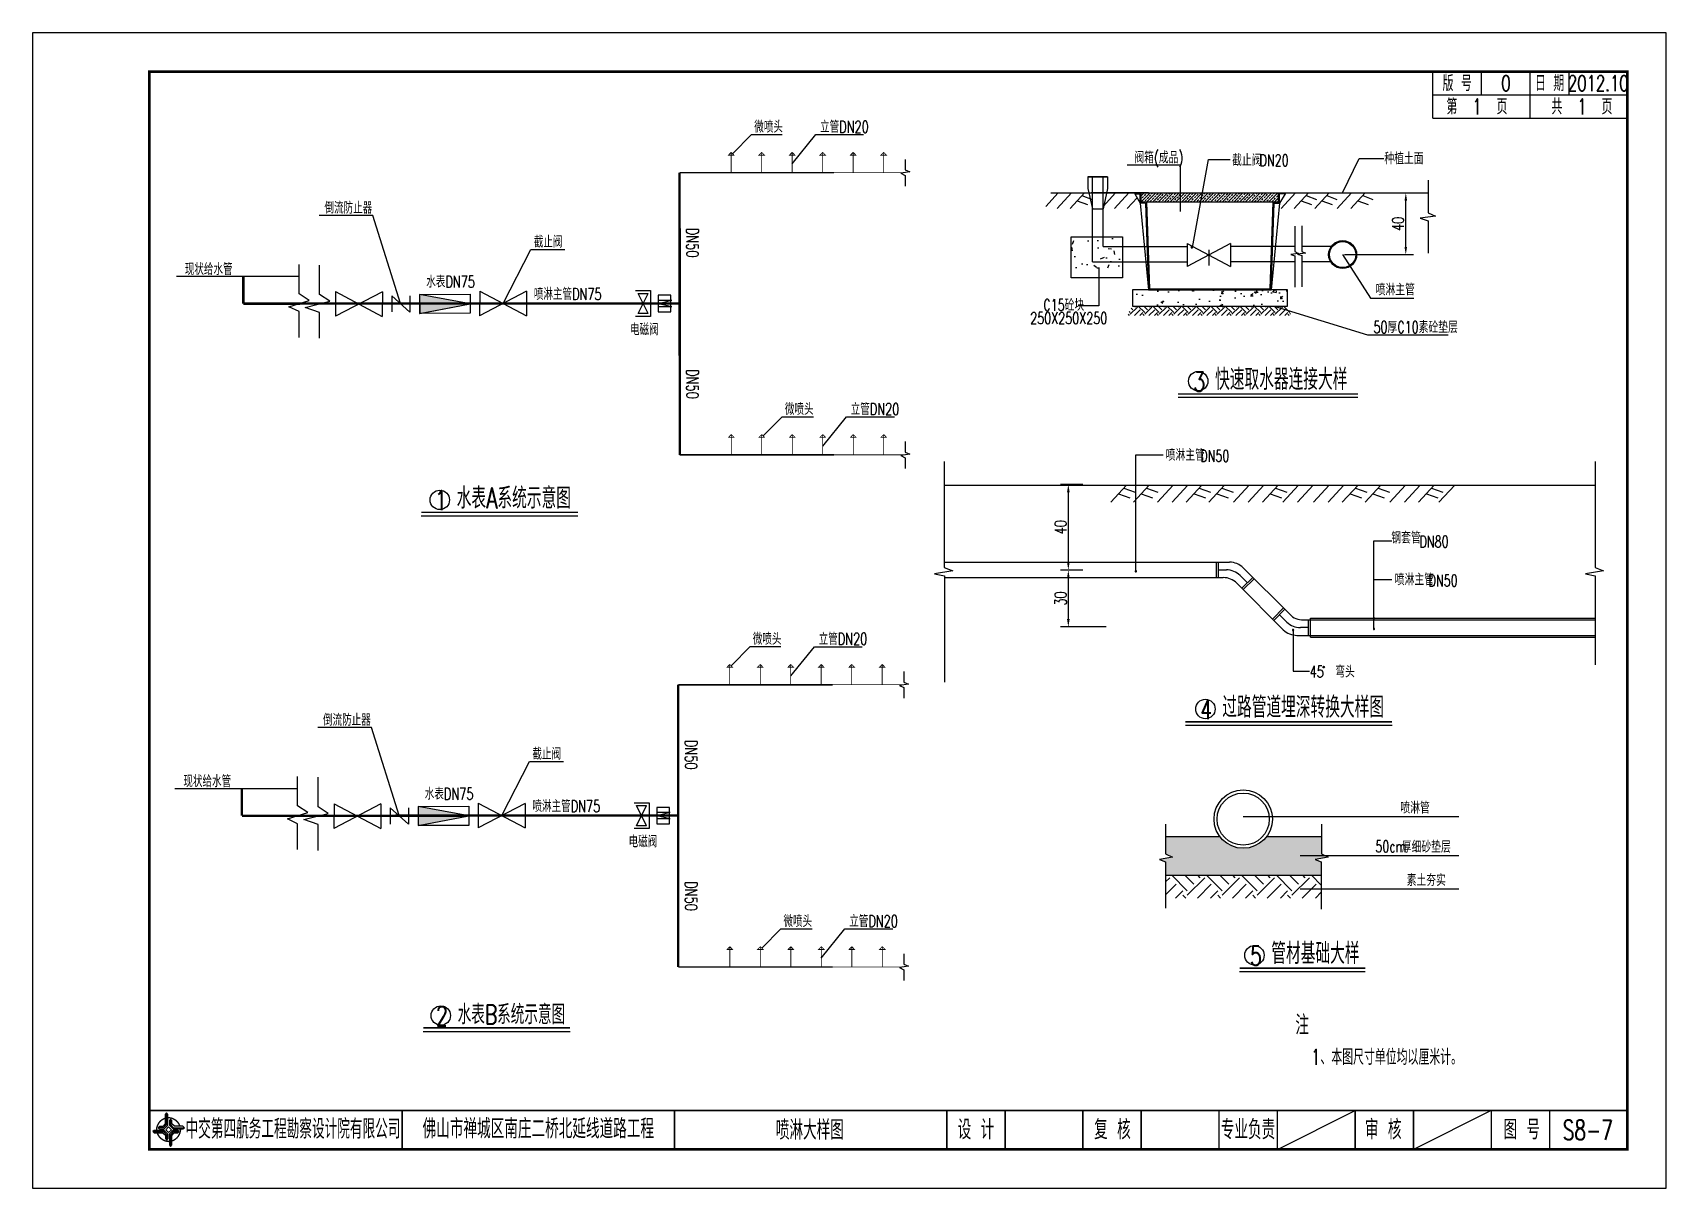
# Paper-space layout 'Layout1' of a CAD drawing. Extents: x 3006 to 3426, y -331 to -34.
# The model-space entities are those that its viewports show. They can reach past a viewport. Long polylines and large blocks are cut down to what shows.
import ezdxf
from ezdxf.enums import TextEntityAlignment as Align

# ---------------------------------------------------------------- set-up
doc = ezdxf.new("R2010")
doc.units = 0
doc.header["$LTSCALE"] = 10
doc.layers.get('0').update_dxf_attribs({"linetype": 'CONTINUOUS'})
doc.layers.get('DEFPOINTS').update_dxf_attribs({"linetype": 'CONTINUOUS'})
for name, color, linetype in [('xy', 8, 'CONTINUOUS'), ('供水', 6, 'CONTINUOUS'), ('喷淋', 5, 'CONTINUOUS'), ('喷淋主管', 6, 'CONTINUOUS'), ('喷淋文字', 7, 'CONTINUOUS'), ('喷淋管', 4, 'CONTINUOUS'), ('园建', 1, 'CONTINUOUS'), ('图中文字', 7, 'CONTINUOUS'), ('图框', 7, 'CONTINUOUS'), ('文字', 7, 'CONTINUOUS'), ('标注', 3, 'CONTINUOUS'), ('视图框', 7, 'CONTINUOUS')]:
    doc.layers.add(name, color=color, linetype=linetype)
doc.layers.get('视图框').off()
doc.styles.get("Standard").update_dxf_attribs({"font": 'simplex1.shx', "width": 0.7, "bigfont": 'hztxt.shx'})
doc.dimstyles.new('1-1', dxfattribs={"dimtxt": 3, "dimasz": 2, "dimexe": 2, "dimexo": 0.5, "dimgap": 0.5, "dimtad": 1, "dimdec": 0, "dimlfac": 10, "dimzin": 0, "dimdsep": 46, "dimtxsty": 'Standard', "dimblk2": 'ARCHTICK', "dimcen": 2.5, "dimclrd": 4, "dimclre": 4, "dimclrt": 7, "dimadec": 0, "dimazin": 0, "dimtfac": 1, "dimtdec": 0, "dimtix": 1, "dimtmove": 2, "dimatfit": 3, "dimfxl": 0, "dimtvp": 0.7, "dimtolj": 1, "dimtzin": 0, "dimlwd": -1, "dimlwe": -1, "dimarcsym": 0})

# ---------------------------------------------------------------- blocks, each defined once
blk = doc.blocks.new('*D11')
at = {"layer": 'DEFPOINTS', "color": 0}
for p in [(3276.61, -150.34), (3272.35, -172.35), (3276.61, -172.35, -647323.2)]:
    blk.add_point(p, dxfattribs=at)
at = {"layer": '标注', "color": 4}
for p, q in [((3276.11, -150.34), (3270.35, -150.34)), ((3272.35, -152.34), (3272.35, -170.35)), ((3276.11, -172.35), (3270.35, -172.35))]:
    blk.add_line(p, q, dxfattribs=at)
for points in [[(3272.02, -152.34), (3272.69, -152.34), (3272.35, -150.34)], [(3272.02, -170.35), (3272.69, -170.35), (3272.35, -172.35)]]:
    blk.add_solid(points, dxfattribs=at)
at = {"layer": '标注', "color": 7, "insert": (3270.35, -161.34), "char_height": 3, "attachment_point": 5, "rotation": 90}
blk.add_mtext('\\A1;40', dxfattribs=at)
blk = doc.blocks.new('_ARCHTICK')
at = {"const_width": 0.5}
blk.add_lwpolyline([(-0.707, -0.707), (0.707, 0.707)], dxfattribs=at)
blk = doc.blocks.new('*D12')
at = {"layer": 'DEFPOINTS', "color": 0}
for p in [(3276.61, -172.35), (3272.35, -186.96), (3282.59, -186.96)]:
    blk.add_point(p, dxfattribs=at)
at = {"layer": '标注', "color": 4}
for p, q in [((3276.11, -172.35), (3270.35, -172.35)), ((3272.35, -174.35), (3272.35, -184.96)), ((3282.09, -186.96), (3270.35, -186.96))]:
    blk.add_line(p, q, dxfattribs=at)
for points in [[(3272.02, -174.35), (3272.69, -174.35), (3272.35, -172.35)], [(3272.02, -184.96), (3272.69, -184.96), (3272.35, -186.96)]]:
    blk.add_solid(points, dxfattribs=at)
at = {"layer": '标注', "color": 7, "insert": (3270.35, -179.65), "char_height": 3, "attachment_point": 5, "rotation": 90}
blk.add_mtext('\\A1;30', dxfattribs=at)
blk = doc.blocks.new('*D14')
at = {"layer": 'DEFPOINTS', "color": 0}
for p in [(3342.88, -75.41), (3359.11, -75.41), (3342.88, -91.28)]:
    blk.add_point(p, dxfattribs=at)
at = {"layer": '标注', "color": 4}
for p, q in [((3343.38, -75.41), (3361.11, -75.41)), ((3359.11, -89.28), (3359.11, -77.41)), ((3343.38, -91.28), (3361.11, -91.28))]:
    blk.add_line(p, q, dxfattribs=at)
for points in [[(3358.78, -77.41), (3359.45, -77.41), (3359.11, -75.41)], [(3358.78, -89.28), (3359.45, -89.28), (3359.11, -91.28)]]:
    blk.add_solid(points, dxfattribs=at)
at = {"layer": '标注', "color": 7, "insert": (3357.11, -83.35), "char_height": 3, "attachment_point": 5, "rotation": 90}
blk.add_mtext('\\A1;40', dxfattribs=at)
blk = doc.blocks.new('series')
at = {"width": 0.75}
for tag, height, p in [('页码', 4, (-35, -19)), ('图名', 5, (-220, -282)), ('图号', 5, (-20, -282))]:
    blk.add_attdef(tag, text='', height=height, dxfattribs=at).set_placement(p, align=Align.MIDDLE_CENTER)
blk = doc.blocks.new('tb')
at = {"lineweight": -3}
h = blk.add_hatch(color=256, dxfattribs=at)
h.paths.add_polyline_path([(-1.23, -0.13), (-3.78, -0.14), (-4.14, -0.41), (-1.4, -0.44), (-0.56, -1.24), (-0.54, -2.62), (-0.27, -2.2), (-0.26, -1.06)])
h.paths.add_polyline_path([(0.13, -1.08), (0.14, -3.86), (0.41, -4.26), (0.44, -1.24), (1.25, -0.43), (2.66, -0.43), (2.26, -0.16), (1.07, -0.15)])
h.paths.add_polyline_path([(1.08, 0.3), (3.62, 0.3), (4.02, 0.56), (1.25, 0.57), (0.43, 1.39), (0.43, 2.8), (0.16, 2.41), (0.15, 1.24)])
h.paths.add_polyline_path([(-0.28, 1.21), (-0.28, 3.99), (-0.56, 4.39), (-0.57, 1.41), (-1.38, 0.6), (-2.74, 0.56), (-2.33, 0.3), (-1.2, 0.29)])
for p, q in [((-0.56, 4.39), (-0.57, 1.41)), ((-1.38, 0.6), (-2.74, 0.56)), ((-0.57, 1.41), (-1.38, 0.6)), ((0.43, 2.8), (0.43, 1.39)), ((0.43, 1.39), (1.25, 0.57)), ((1.25, 0.57), (4.02, 0.56)), ((-4.14, -0.41), (-1.4, -0.44)), ((-1.4, -0.44), (-0.56, -1.24)), ((-0.56, -1.24), (-0.54, -2.62)), ((0.41, -4.26), (0.44, -1.24)), ((0.44, -1.24), (1.25, -0.43)), ((1.25, -0.43), (2.66, -0.43))]:
    blk.add_line(p, q, dxfattribs=at)
at = {"lineweight": -3, "flags": 128}
for points in [[(-0.9, 3.99), (-0.9, 1.58), (-1.53, 0.91), (-2.34, 0.91), (-2.74, 0.56), (-2.33, 0.3), (-1.2, 0.29), (-0.28, 1.21), (-0.28, 3.99), (-0.56, 4.39)], [(-0.04, 0.77), (0.68, 0.04), (-0.04, -0.69), (-0.77, 0.05)], [(3.62, 0.92), (1.43, 0.92), (0.77, 1.54), (0.77, 2.38), (0.43, 2.8), (0.16, 2.41), (0.15, 1.24), (1.08, 0.3), (3.62, 0.3), (4.02, 0.56)], [(-3.73, -0.76), (-1.54, -0.76), (-0.89, -1.39), (-0.89, -2.21), (-0.54, -2.62), (-0.27, -2.2), (-0.26, -1.06), (-1.23, -0.13), (-3.78, -0.14), (-4.14, -0.41)], [(0.75, -3.85), (0.75, -1.43), (1.4, -0.78), (2.26, -0.78), (2.66, -0.43), (2.26, -0.16), (1.07, -0.15), (0.13, -1.08), (0.14, -3.86), (0.41, -4.26)]]:
    blk.add_lwpolyline(points, close=True, dxfattribs=at)
at = {"lineweight": -3, "const_width": 0.35, "flags": 128}
for points in [[(-0.9, 3.02, 0.324167), (-3.16, -0.14)], [(2.88, 0.92, 0.324403), (-0.24, 3.15)], [(0.75, -2.86, 0.325418), (3.02, 0.26)], [(-2.98, -0.76, 0.322976), (0.14, -2.98)]]:
    blk.add_lwpolyline(points, format="xyb", dxfattribs=at)

msp = doc.modelspace()

# ---------------------------------------------------------------- hatches: boundary and pattern name
at = {"layer": '供水'}
h = msp.add_hatch(color=256, dxfattribs=at)
h.paths.add_polyline_path([(238686.9, -436101.7), (239325.3, -435977.9), (238685.9, -435859.6)], flags=16)
h.paths.add_polyline_path([(239325.3, -435977.9), (238685.9, -435859.6), (238686.9, -436101.7)])
at = {"layer": '喷淋文字'}
h = msp.add_hatch(dxfattribs=at)
h.set_pattern_fill('AR-CONC', color=256, scale=2.076635, style=0)
h.set_pattern_definition([(50, (-875977.2, 1452907.7), (378.3311, -33.099666), [39.5599, -435.15891]), (355, (-875977.2, 1452907.7), (-73.186494, 396.754954), [31.64792, -348.12713]), (100.451, (-875945.67, 1452904.94), (305.145974, 363.65348), [33.620724, -369.827966]), (46.1842, (-875977.2, 1453013.2), (562.93228, -87.30658), [59.33985, -652.73837]), (96.6356, (-875930.3, 1453005.9), (493.002, 513.81262), [50.43109, -554.74195]), (351.184, (-875977.2, 1453013.2), (493.00277, 513.81171), [47.47188, -522.19069]), (21, (-875924.45, 1452986.82), (314.8488, -212.368178), [39.5599, -435.15891]), (326, (-875924.45, 1452986.82), (128.34027, 382.49122), [31.64792, -348.12713]), (71.4514, (-875898.2, 1452969.12), (443.1882, 170.12389), [33.620724, -369.827966]), (37.5, (-875977.2, 1452907.7), (6.413902, 175.589972), [0, -343.907405, 0, -353.401782, 0, -349.445792]), (7.5, (-875977.2, 1452907.7), (138.760065, 208.03851), [0, -201.491762, 0, -335.995425, 0, -133.185]), (327.5, (-876094.82, 1452907.7), (281.572205, -11.8965115), [0, -131.866336, 0, -411.42297, 0, -545.926633]), (317.5, (-876147.57, 1452907.7), (307.610275, 52.801547), [0, -171.426237, 0, -273.22705, 0, -387.68703])])
h.paths.add_polyline_path([(332811.6, -431720.7), (332603.9, -431720.7), (332603.9, -431928.4), (334389.8, -431928.4), (334597.5, -431928.4), (334597.5, -431720.7)])
at = {"layer": '园建'}
h = msp.add_hatch(dxfattribs=at)
h.set_pattern_fill('ANSI33', color=256, scale=8.306541, style=0)
h.set_pattern_definition([(45, (-875977.2, 1451330.75), (-37.2974323, 37.2974323), []), (45, (-875939.9, 1451330.75), (-37.2974323, 37.2974323), [26.3732673, -13.1866336])])
h.paths.add_polyline_path([(332718, -430474.7), (334483.4, -430474.7), (334483.4, -430593.5), (332718, -430593.5)])
at = {"layer": '图框', "linetype": 'Continuous'}
h = msp.add_hatch(dxfattribs=at)
h.set_pattern_fill('AR-CONC', color=256, scale=3, style=0)
h.set_pattern_definition([(50, (-35231521.86, -151820274.23), (546.554007, -47.8172566), [57.15, -628.65]), (355, (-35231521.86, -151820274.23), (-105.728478, 573.1699286), [45.72, -502.92]), (100.451, (-35231476.3, -151820278.2), (440.827505, 525.3500635), [48.57, -534.27]), (46.1842, (-35231521.86, -151820121.8), (813.2371227, -126.1269838), [85.725, -942.975]), (96.6356, (-35231454.1, -151820132.3), (712.2127034, 742.2766677), [72.855, -801.405]), (351.184, (-35231521.86, -151820121.8), (712.2138174, 742.2753536), [68.58, -754.38]), (21, (-35231445.66, -151820159.93), (454.8446395, -306.7965555), [57.15, -628.65]), (326, (-35231445.66, -151820159.93), (185.406085, 552.5638984), [45.72, -502.92]), (71.4514, (-35231407.75, -151820185.5), (640.2494723, 245.7685732), [48.57, -534.27]), (37.5, (-35231521.86, -151820274.23), (9.26580974, 253.66511662), [0, -496.824, 0, -510.54, 0, -504.825]), (7.5, (-35231521.86, -151820274.23), (200.4589875, 300.54172446), [0, -291.084, 0, -485.394, 0, -192.405]), (327.5, (-35231691.78, -151820274.23), (406.7717855, -17.18623196), [0, -190.5, 0, -594.36, 0, -788.67]), (317.5, (-35231767.98, -151820274.23), (444.38754415, 76.2794731), [0, -247.65, 0, -394.716, 0, -560.07])])
h.paths.add_polyline_path([(331817.1, -431037.6), (332476, -431037.6), (332476, -431567.9), (331817.1, -431567.9)])
at = {"layer": '标注'}
h = msp.add_hatch(dxfattribs=at)
h.set_pattern_fill('EARTH', color=8, scale=20.766352, angle=45, style=0)
h.set_pattern_definition([(45, (-875977.2, 1452907.7), (1e-14, 186.4871614), [131.866336, -131.866336]), (45, (-876012.17, 1452942.67), (1e-14, 186.4871614), [131.866336, -131.866336]), (45, (-876047.13, 1452977.63), (1e-14, 186.4871614), [131.866336, -131.866336]), (135, (-876047.13, 1453000.94), (-186.4871614, 1e-14), [131.866336, -131.866336]), (135, (-876012.17, 1453035.91), (-186.4871614, 1e-14), [131.866336, -131.866336]), (135, (-875977.2, 1453070.88), (-186.4871614, 1e-14), [131.866336, -131.866336])])
h.paths.add_polyline_path([(332603.9, -431928.4), (332537.1, -432049.8), (334649.2, -432049.8), (334597.5, -431928.4)])
msp.add_hatch(color=256, dxfattribs=at).paths.add_polyline_path([(238685.9, -435859.6), (238685.9, -436101.7), (239325.3, -435977.9)])
h = msp.add_hatch(dxfattribs=at)
h.set_pattern_fill('AR-SAND', color=8, scale=0.1, angle=45, style=0)
h.paths.add_polyline_path([(293436.1, -454385.7), (293428.2, -454382.5), (293444.9, -454379.4), (293436.2, -454375.4), (293436.2, -454352.8), (293365.9, -454352.8, -0.505485), (293305.5, -454352.8), (293236, -454352.8), (293236, -454375.4), (293244.7, -454379.4), (293228, -454382.5), (293235.9, -454385.7), (293235.9, -454402.8), (293436.1, -454402.8)])
h = msp.add_hatch(dxfattribs=at)
h.set_pattern_fill('EARTH', color=8, scale=5, angle=45, style=0)
h.set_pattern_definition([(45, (1961.03, -583.074), (4e-15, 44.9012806), [31.75, -31.75]), (45, (1952.612, -574.655), (4e-15, 44.9012806), [31.75, -31.75]), (45, (1944.193, -566.236), (4e-15, 44.9012806), [31.75, -31.75]), (135, (1944.193, -560.624), (-44.9012806, 4e-15), [31.75, -31.75]), (135, (1952.612, -552.205), (-44.9012806, 4e-15), [31.75, -31.75]), (135, (1961.03, -543.786), (-44.9012806, 4e-15), [31.75, -31.75])])
h.paths.add_polyline_path([(293436.1, -454432), (293436.1, -454402.8), (293235.9, -454402.8), (293235.9, -454432)])

# ---------------------------------------------------------------- linework, layer by layer
at = {"layer": 'xy'}
for p, q in [((319571.5, -429086.1), (319369.4, -429306.1)), ((319863.3, -429086.1), (319661.2, -429306.1)), ((320171.4, -429086.1), (319969.4, -429306.1)), ((320359.4, -429086.1), (320157.4, -429306.1)), ((320541.3, -429086.1), (320339.3, -429306.1)), ((320833.1, -429086.1), (320631.1, -429306.1)), ((321150.9, -429086.1), (320948.9, -429306.1)), ((321338.8, -429086.1), (321136.8, -429306.1)), ((321520.7, -429086.1), (321318.7, -429306.1)), ((321783.6, -429086.1), (321581.6, -429306.1)), ((321971.6, -429086.1), (321769.5, -429306.1)), ((322178.5, -429086.1), (321976.4, -429306.1)), ((322366.4, -429086.1), (322164.4, -429306.1)), ((322548.3, -429086.1), (322346.3, -429306.1)), ((322840.1, -429086.1), (322638.1, -429306.1)), ((323157.9, -429086.1), (322955.9, -429306.1)), ((323345.8, -429086.1), (323143.8, -429306.1)), ((323527.8, -429086.1), (323325.7, -429306.1)), ((323790.6, -429086.1), (323588.6, -429306.1)), ((319537.4, -429123.3), (319682.8, -429177.4)), ((319829.2, -429123.3), (319974.6, -429177.4)), ((320507.2, -429123.3), (320652.6, -429177.4)), ((320799, -429123.3), (320944.5, -429177.4)), ((321486.6, -429123.3), (321632.1, -429177.4)), ((322514.2, -429123.3), (322659.7, -429177.4)), ((322806, -429123.3), (322951.5, -429177.4)), ((323493.7, -429123.3), (323639.1, -429177.4)), ((319470.4, -429196.1), (319615.9, -429250.3)), ((319762.2, -429196.1), (319907.7, -429250.3)), ((320440.3, -429196.1), (320585.7, -429250.3)), ((320732.1, -429196.1), (320877.5, -429250.3)), ((321419.7, -429196.1), (321565.2, -429250.3)), ((322447.3, -429196.1), (322592.8, -429250.3)), ((322739.1, -429196.1), (322884.6, -429250.3)), ((323426.7, -429196.1), (323572.2, -429250.3)), ((331650.9, -430474.7, -32366160), (331492.2, -430647.5, -32366160)), ((331821.8, -430474.7, -32366160), (331638.1, -430674.7, -32366160)), ((331987.1, -430474.7, -32366160), (331803.5, -430674.7, -32366160)), ((332386.4, -430474.7, -32366160), (332227.6, -430647.5, -32366160)), ((332557.2, -430474.7, -32366160), (332373.6, -430674.7, -32366160)), ((334702.4, -430474.7, -32366160), (334518.8, -430674.7, -32366160)), ((334867.8, -430474.7, -32366160), (334684.2, -430674.7, -32366160)), ((335133.1, -430474.7, -32366160), (334949.4, -430674.7, -32366160)), ((335422, -430474.7, -32366160), (335238.3, -430674.7, -32366160)), ((335596.1, -430474.7, -32366160), (335412.5, -430674.7, -32366160)), ((331956.2, -430508.5, -32366160), (332088.4, -430557.7, -32366160)), ((334836.8, -430508.5, -32366160), (334969, -430557.7, -32366160)), ((335102.1, -430508.5, -32366160), (335234.3, -430557.7, -32366160)), ((335565.1, -430508.5, -32366160), (335697.3, -430557.7, -32366160)), ((332665, -430537.4, -32366160), (332538.9, -430674.7, -32366160)), ((331895.3, -430574.7, -32366160), (332027.5, -430623.9, -32366160)), ((334776, -430574.7, -32366160), (334908.2, -430623.9, -32366160)), ((335041.3, -430574.7, -32366160), (335173.5, -430623.9, -32366160)), ((335504.3, -430574.7, -32366160), (335636.5, -430623.9, -32366160))]:
    msp.add_line(p, q, dxfattribs=at)
at = {"layer": '供水'}
for p, q in [((238685.9, -435859.6, -3170332.9), (239324.7, -435856.9, -3170332.9)), ((239325.3, -435977.9, -3170332.9), (238685.9, -435859.6, -3170332.9)), ((239324.7, -435856.9, -3170332.9), (239325.8, -436099, -3170332.9)), ((238686.9, -436101.7, -3170332.9), (239325.3, -435977.9, -3170332.9)), ((239325.8, -436099, -3170332.9), (238686.9, -436101.7, -3170332.9))]:
    msp.add_line(p, q, dxfattribs=at)
at = {"layer": '供水', "elevation": -3170332.9}
msp.add_lwpolyline([(238685.9, -435859.6), (238686.9, -436101.7)], dxfattribs=at)
at = {"layer": '喷淋', "color": 0}
for p, q in [((237622.2, -435825.1, -3170332.9), (237620.9, -436136.1, -3170332.9)), ((238215.3, -435827.6, -3170332.9), (237620.9, -436136.1, -3170332.9)), ((237622.2, -435825.1, -3170332.9), (238214, -436138.7, -3170332.9)), ((238215.3, -435827.6, -3170332.9), (238214, -436138.7, -3170332.9)), ((239446, -435818, -3170332.9), (239444.6, -436129, -3170332.9)), ((240039, -435820.5, -3170332.9), (239444.6, -436129, -3170332.9)), ((239446, -435818, -3170332.9), (240037.7, -436131.5, -3170332.9)), ((240039, -435820.5, -3170332.9), (240037.7, -436131.5, -3170332.9))]:
    msp.add_line(p, q, dxfattribs=at)
msp.add_lwpolyline([(238563, -435877.1), (238563, -436084), (238332.9, -435877.1), (238332.9, -436081.4)], dxfattribs=at)
at = {"layer": '喷淋主管', "color": 0}
for p, q in [((317229.3, -429086.1), (325594.4, -429086.1)), ((317229.3, -430076.1), (320897.4, -430076.1)), ((321669.9, -430746.1), (321072.4, -430148.6)), ((317231.3, -430274.1), (320815.4, -430274.1)), ((321587.9, -430944.1), (320990.4, -430346.6)), ((321844.9, -430818.6), (325596.4, -430818.6)), ((321762.9, -431016.6), (325596.4, -431016.6))]:
    msp.add_line(p, q, dxfattribs=at)
for centre, major_axis, start_param, end_param in [((320897.4, -430323.6), (-247.5, -0.3), 3.925879, 4.711277), ((320815.4, -430521.6), (-247.5, 0.1), 3.927377, 4.712776), ((321844.9, -430571.1), (-247.5, -0.3), 0.784287, 1.569685), ((321762.9, -430769.1), (-247.5, -0.1), 0.785192, 1.570591)]:
    msp.add_ellipse(centre, major_axis=major_axis, ratio=1, start_param=start_param, end_param=end_param, dxfattribs=at)
at = {"layer": '喷淋文字', "color": 2}
for p, q in [((319693.5, -430190.9), (319693.5, -428697.2)), ((319693.5, -428697.2), (320044.4, -428697.2)), ((322753.3, -430934.2), (322753.3, -429800.3)), ((322753.3, -429800.3), (322982.7, -429800.3)), ((335303.8, -430474.7, -32366160), (335520.2, -430034.9, -32366160)), ((335520.2, -430034.9, -32366160), (335835.9, -430034.9, -32366160)), ((333375.1, -431177.6, -32366160), (333583.8, -430047.2, -32366160)), ((333583.8, -430047.2, -32366160), (333862.8, -430047.2, -32366160)), ((322753.3, -430298.9), (322982.7, -430298.9)), ((321713, -430948.4), (321713, -431476.2)), ((335307.4, -431267.8, -32366160), (335666.8, -431827.5)), ((321713, -431476.2), (321925.3, -431476.2)), ((335666.8, -431827.5), (336222.4, -431827.5, 0)), ((334427, -431929.3), (335627.3, -432300.2, 32366160)), ((335627.3, -432300.2, 32366160), (336662.8, -432300.2, 32366160))]:
    msp.add_line(p, q, dxfattribs=at)
at = {"layer": '喷淋文字'}
for p, q in [((317229.3, -428782), (317229.3, -430145.1)), ((325594.4, -428782), (325594.4, -430145.1)), ((320725.9, -430076.1), (320725.9, -430274.1)), ((320750.6, -430076.1), (320750.6, -430274.1)), ((317229.3, -430145.1), (317340, -430186.9)), ((325594.4, -430145.1), (325705, -430186.9)), ((320750.6, -430175.1), (320856.4, -430175.1)), ((317340, -430186.9), (317105.9, -430226.2)), ((325705, -430186.9), (325470.9, -430226.2)), ((317105.9, -430226.2), (317231.3, -430250.5)), ((325470.9, -430226.2), (325596.4, -430250.5)), ((321125.3, -430341.5), (321031.4, -430247.6)), ((317231.3, -430250.5), (317231.3, -431618.4)), ((325596.4, -430250.5), (325596.4, -431393.4)), ((321195.3, -430271.5), (321055.3, -430411.5)), ((321212.8, -430289), (321072.8, -430429)), ((321451.3, -430803.6), (321591.3, -430663.6)), ((321468.8, -430821.1), (321608.8, -430681.1)), ((321538.8, -430751.1), (321632.7, -430845)), ((321938.2, -431038.5), (321938.2, -430797.5)), ((321938.2, -430797.5), (325596.4, -430797.5)), ((321913.5, -431016.5), (321913.5, -430818.5)), ((321913.5, -430917.5), (321807.7, -430917.5)), ((321938.2, -431038.5), (325596.4, -431038.5)), ((332811.6, -431720.7, -32366160), (334389.8, -431720.7, -32366160)), ((237161.5, -435852.7, -29063260.9), (237161.5, -435480.1, -29063260.9)), ((237421.4, -435863.3, -29063260.9), (237421.4, -435490.7, -29063260.9)), ((241416.1, -435812.7), (241604.3, -435812.7)), ((241604.3, -435812.7), (241604.3, -436139.2)), ((237288.3, -435937, -29063260.9), (237161.5, -435852.7, -29063260.9)), ((237548.3, -435947.6, -29063260.9), (237421.4, -435863.3, -29063260.9)), ((237033.8, -436015.4, -29063260.9), (237288.3, -435937, -29063260.9)), ((237238.8, -436026, -29063260.9), (237548.3, -435947.6, -29063260.9)), ((237161.5, -436077.5, -29063260.9), (237033.8, -436015.4, -29063260.9)), ((237421.4, -436088.1, -29063260.9), (237238.8, -436026, -29063260.9)), ((237161.5, -436404.4, -29063260.9), (237161.5, -436077.5, -29063260.9)), ((237421.4, -436415, -29063260.9), (237421.4, -436088.1, -29063260.9)), ((241604.3, -436139.2), (241416.1, -436139.2))]:
    msp.add_line(p, q, dxfattribs=at)
at = {"layer": '喷淋文字', "color": 2}
for points in [[(333223.1, -430713.8), (333223.1, -430117.8), (332538.6, -430117.8)], [(242642.2, -434081.3), (242882.6, -433838.2), (243270.2, -433838.2)], [(243396.3, -434210.2), (243695.5, -433840.2), (244298.1, -433840.2)]]:
    msp.add_lwpolyline(points, dxfattribs=at)
for points, elevation in [([(332174, -431432.9), (332174, -431924.6), (331906.3, -431924.6)], -32366160), ([(238445.3, -435974.3), (238095, -434862.4), (237415, -434862.4)], -3170332.9), ([(239742.7, -435974.3), (240093, -435291.5), (240521.8, -435291.5)], -3170332.9), ([(243028.9, -437648.8), (243269.4, -437405.8), (243667.9, -437405.8)], 0.1), ([(243783, -437777.8), (244082.2, -437407.7), (244688.1, -437407.7)], 0.1)]:
    msp.add_lwpolyline(points, dxfattribs=dict(at, elevation=elevation))
at = {"layer": '喷淋文字', "elevation": -32366160}
msp.add_lwpolyline([(332811.6, -431720.7), (332603.9, -431720.7), (332603.9, -431928.4), (334389.8, -431928.4), (334597.5, -431928.4), (334597.5, -431720.7)], close=True, dxfattribs=at)
at = {"layer": '喷淋文字'}
for points in [[(244825.2, -434153.5), (244825.2, -434286.8), (244884.3, -434312.3), (244769.8, -434329.4), (244825.2, -434357.9), (244825.2, -434492.7)], [(241447, -435846.9), (241573.7, -435846.9)], [(241573.7, -436102.5), (241447, -435846.9)], [(241447, -436102.5), (241573.7, -435846.9)], [(241510.4, -435974.7), (241702.2, -435974.7)], [(241573.7, -436102.5), (241447, -436102.5)], [(293236, -454336.9), (293236, -454375.4), (293244.7, -454379.4), (293228, -454382.5), (293235.9, -454385.7), (293235.9, -454445.2)], [(293436.2, -454336.9), (293436.2, -454375.4), (293444.9, -454379.4), (293428.2, -454382.5), (293436.1, -454385.7), (293436.1, -454446.3)]]:
    msp.add_lwpolyline(points, dxfattribs=at)
msp.add_lwpolyline([(241702.2, -436078.5), (241863, -436078.5), (241863, -435870.9), (241702.2, -435870.9)], close=True, dxfattribs=at)
at = {"layer": '喷淋文字', "elevation": 0.1}
msp.add_lwpolyline([(244826.3, -437721), (244826.3, -437854.3), (244885.5, -437879.8), (244770.9, -437897), (244826.3, -437925.5), (244826.3, -438060.2)], dxfattribs=at)
at = {"layer": '喷淋文字', "ltscale": 0.8}
msp.add_circle((322105.8, -431424.5), 10.8, dxfattribs=at)
at = {"layer": '喷淋文字'}
for centre, major_axis, start_param, end_param in [((319692.5, -430190.9), (-6.23, -5.41), 2.427042, 5.568634), ((320856.4, -430422.6), (-247.5, 0.3), 3.928352, 4.713751), ((319692.5, -430190.9), (-6.23, -5.41), -0.714551, 2.427042), ((322753.3, -430797.5), (-6.23, -5.41), 2.427042, 5.568634), ((322753.3, -430797.5), (-6.23, -5.41), -0.714551, 2.427042), ((321807.7, -430670), (-247.5, -0.1), 0.785192, 1.570591), ((321713, -430948.4), (-6.23, -5.41), 2.427042, 5.568634), ((322753.3, -430934.2), (-6.23, -5.41), 2.427042, 5.568634), ((322753.3, -430934.2), (-6.23, -5.41), -0.714551, 2.427042), ((321713, -430948.4), (-6.23, -5.41), -0.714551, 2.427042)]:
    msp.add_ellipse(centre, major_axis=major_axis, ratio=1, start_param=start_param, end_param=end_param, dxfattribs=at)
at = {"layer": '喷淋管', "color": 0}
for p, q in [((333865.2, -431127, -32366160), (333309.2, -431418.6, -32366160)), ((333309.2, -431127, -32366160), (333865.2, -431418.6, -32366160)), ((333309.2, -431127, -32366160), (333309.2, -431418.6, -32366160)), ((333865.2, -431127, -32366160), (333865.2, -431418.6, -32366160)), ((333586.2, -431207.3, -32366160), (333586.4, -431408.6, -32366160))]:
    msp.add_line(p, q, dxfattribs=at)
at = {"layer": '喷淋管', "color": 5, "const_width": 30}
for points in [[(241973.3, -434320.9), (241974.4, -437888.4)], [(241214.9, -435974.6), (241973.3, -435974.6)]]:
    msp.add_lwpolyline(points, dxfattribs=at)
at = {"layer": '喷淋管', "color": 5, "const_width": 30, "elevation": 0.1}
for points in [[(236456.7, -435977.3), (236456.7, -435635.4)], [(241637.9, -435974.3), (236456.7, -435977.3)]]:
    msp.add_lwpolyline(points, dxfattribs=at)
at = {"layer": '园建'}
for points, elevation in [([(332718, -430474.7), (332634.9, -430474.7), (332634.9, -430487.2), (332718, -430487.2)], -32366160), ([(332786.1, -430593.5), (332718, -430593.5), (332718, -430474.7)], -32366160), ([(334415.3, -430593.5), (334483.4, -430593.5), (334483.4, -430474.7)], -32366160), ([(334483.4, -430474.7), (334566.5, -430474.7), (334566.5, -430487.2), (334495.5, -430487.2)], -32366160), ([(332634.9, -430487.2), (332705.9, -430605.6)], -32366160), ([(332774.4, -430605.6), (332705.9, -430605.6), (332705.9, -430487.2)], -32366160), ([(334427, -430605.6), (334495.5, -430605.6), (334495.5, -430487.2)], -32366160), ([(334566.5, -430487.2), (334495.5, -430605.6)], -32366160), ([(332786.1, -430593.5), (332824, -431708.2)], -32366160), ([(334377.4, -431708.2), (334415.3, -430593.5)], -32366160), ([(332705.9, -430605.6), (332811.6, -431720.7)], -32366160), ([(332774.4, -430605.6), (332811.6, -431720.7)], -32366160), ([(334389.8, -431720.7), (334427, -430605.6)], -32366160), ([(334495.5, -430605.6), (334389.8, -431720.7)], -32366160), ([(332803.3, -431633.4), (332811.6, -431720.7)], -32366160), ([(332808.7, -431633.4), (332811.6, -431720.7), (334389.8, -431720.7)], -32366160), ([(332821.5, -431633.4), (332824, -431708.2), (334377.4, -431708.2), (334379.9, -431633.4)], -32366160), ([(334389.8, -431720.7), (334392.7, -431633.4)], -32366160), ([(334398.1, -431633.4), (334389.8, -431720.7)], -32366160), ([(237161.5, -435635.4), (235610.2, -435635.4)], 0.1)]:
    msp.add_lwpolyline(points, dxfattribs=dict(at, elevation=elevation))
at = {"layer": '园建', "elevation": -32366160}
msp.add_lwpolyline([(332718, -430474.7), (334483.4, -430474.7), (334483.4, -430593.5), (332718, -430593.5)], close=True, dxfattribs=at)
at = {"layer": '图中文字'}
for p, q in [((336407.3, -430312.4, -32366160), (336407.3, -430730, -32366160)), ((331556, -430474.7, -32366160), (332812.4, -430474.7, -32366160)), ((332606, -430474.7, -32366160), (332075.2, -430474.7, -32366160)), ((332812.4, -430474.7, -32366160), (332159.9, -430474.7, -32366160)), ((333864, -430474.7, -32366160), (336407.3, -430474.7, -32366160)), ((336407.3, -430730, -32366160), (336502.2, -430774.1, -32366160)), ((336502.2, -430774.1, -32366160), (336301.6, -430800.2, -32366160)), ((336301.6, -430800.2, -32366160), (336407.9, -430834.3, -32366160)), ((336407.9, -430834.3, -32366160), (336407.9, -431247.5, -32366160)), ((334692, -430902.5, -32366160), (334692, -431229.7, -32366160)), ((334780.7, -430899.1, -32366160), (334780.7, -431226.3, -32366160)), ((332227.6, -431165, -32366160), (333302.9, -431165, -32366160)), ((334692, -431165, -32366160), (333865.2, -431165, -32366160)), ((335175.8, -431165, -32366160), (334780.7, -431165, -32366160)), ((334692, -431229.7, -32366160), (334739.5, -431251.8, -32366160)), ((334780.7, -431226.3, -32366160), (334828.2, -431248.4, -32366160)), ((334739.5, -431251.8, -32366160), (334639.2, -431264.8, -32366160)), ((334828.2, -431248.4, -32366160), (334727.9, -431261.4, -32366160)), ((334639.2, -431264.8, -32366160), (334692.4, -431281.8, -32366160)), ((334727.9, -431261.4, -32366160), (334781.1, -431278.4, -32366160)), ((334692.4, -431281.8, -32366160), (334692.4, -431685.7, -32366160)), ((334781.1, -431278.4, -32366160), (334781.1, -431682.3, -32366160)), ((332091.2, -431360, -32366160), (333302.4, -431360, -32366160)), ((334692.4, -431360, -32366160), (333865.2, -431360, -32366160)), ((335167.4, -431360, -32366160), (334781.1, -431360, -32366160))]:
    msp.add_line(p, q, dxfattribs=at)
at = {"layer": '图中文字', "elevation": -32366160}
for points in [[(332033.4, -430269.1), (332284.8, -430269.1), (332284.8, -430418.9), (332227.6, -430678.1)], [(332284.8, -430269.1), (332033.4, -430269.1), (332033.4, -430418.9), (332090.6, -430678.1)], [(332091.2, -431360), (332091.2, -430269.1)], [(332227.6, -431165), (332227.6, -430269.1)], [(332090.6, -430678.1), (332227.6, -430678.1)]]:
    msp.add_lwpolyline(points, dxfattribs=at)
at = {"layer": '图中文字'}
for centre, major_axis, start_param, end_param in [((335307.4, -431267.8, -32366160), (127.3, 127.3), 5.497787, 11.780972), ((335307.4, -431267.8, -32366160), (-118.6, 118.6), 3.926991, 10.210176), ((333369.5, -431172.9, -32366160), (7.95, 7.95), 5.497787, 8.63938), ((333369.5, -431172.9, -32366160), (7.95, 7.95), 2.356194, 5.497787)]:
    msp.add_ellipse(centre, major_axis=major_axis, ratio=1, start_param=start_param, end_param=end_param, dxfattribs=at)
at = {"layer": '图框', "linetype": 'Continuous', "elevation": -32366160}
msp.add_lwpolyline([(331817.1, -431037.6), (332476, -431037.6), (332476, -431567.9), (331817.1, -431567.9)], close=True, dxfattribs=at)
at = {"layer": '标注'}
for points, const_width in [([(242625.1, -434099.6), (242590.9, -434099.6), (242625.1, -434062.9)], 10), ([(242625.1, -434099.6), (242625.1, -434062.9)], 10), ([(242625.1, -434099.6), (242659.3, -434099.6), (242625.1, -434062.9)], 10), ([(243010.7, -434099.6), (242976.5, -434099.6), (243010.7, -434062.9)], 10), ([(243010.7, -434099.6), (243010.7, -434062.9)], 10), ([(243010.7, -434099.6), (243044.9, -434099.6), (243010.7, -434062.9)], 10), ([(243396.3, -434099.6), (243362.1, -434099.6), (243396.3, -434062.9)], 10), ([(243396.3, -434099.6), (243396.3, -434062.9)], 10), ([(243396.3, -434099.6), (243430.5, -434099.6), (243396.3, -434062.9)], 10), ([(243781.9, -434099.6), (243747.7, -434099.6), (243781.9, -434062.9)], 10), ([(243781.9, -434099.6), (243781.9, -434062.9)], 10), ([(243781.9, -434099.6), (243816.1, -434099.6), (243781.9, -434062.9)], 10), ([(244167.5, -434099.6), (244133.3, -434099.6), (244167.5, -434062.9)], 10), ([(244167.5, -434099.6), (244167.5, -434062.9)], 10), ([(244167.5, -434099.6), (244201.7, -434099.6), (244167.5, -434062.9)], 10), ([(244553.1, -434099.6), (244518.9, -434099.6), (244553.1, -434062.9)], 10), ([(244553.1, -434099.6), (244553.1, -434062.9)], 10), ([(244553.1, -434099.6), (244587.3, -434099.6), (244553.1, -434062.9)], 10), ([(242625.1, -434320.9), (242625.1, -434099.6)], 10), ([(243010.7, -434320.9), (243010.7, -434099.6)], 10), ([(243396.3, -434320.9), (243396.3, -434099.6)], 10), ([(243781.9, -434320.9), (243781.9, -434099.6)], 10), ([(244167.5, -434320.9), (244167.5, -434099.6)], 10), ([(244553.1, -434320.9), (244553.1, -434099.6)], 10), ([(241973.3, -434320.9), (243926.1, -434320.9)], 20), ([(243926.1, -434320.9), (244830.3, -434320.9)], 10)]:
    msp.add_lwpolyline(points, dxfattribs=dict(at, const_width=const_width))
at = {"layer": '标注', "elevation": -3170332.9}
msp.add_lwpolyline([(238685.9, -435859.6), (238685.9, -436101.7), (239325.3, -435977.9), (238685.9, -435859.6)], close=True, dxfattribs=at)
at = {"layer": '标注', "elevation": 0.1}
for points, const_width in [([(242626.2, -437667.1), (242592, -437667.1), (242626.2, -437630.5)], 10), ([(242626.2, -437667.1), (242626.2, -437630.5)], 10), ([(242626.2, -437667.1), (242660.5, -437667.1), (242626.2, -437630.5)], 10), ([(243011.8, -437667.1), (242977.6, -437667.1), (243011.8, -437630.5)], 10), ([(243011.8, -437667.1), (243011.8, -437630.5)], 10), ([(243011.8, -437667.1), (243046.1, -437667.1), (243011.8, -437630.5)], 10), ([(243397.4, -437667.1), (243363.2, -437667.1), (243397.4, -437630.5)], 10), ([(243397.4, -437667.1), (243397.4, -437630.5)], 10), ([(243397.4, -437667.1), (243431.7, -437667.1), (243397.4, -437630.5)], 10), ([(243783, -437667.1), (243748.8, -437667.1), (243783, -437630.5)], 10), ([(243783, -437667.1), (243783, -437630.5)], 10), ([(243783, -437667.1), (243817.3, -437667.1), (243783, -437630.5)], 10), ([(244168.6, -437667.1), (244134.4, -437667.1), (244168.6, -437630.5)], 10), ([(244168.6, -437667.1), (244168.6, -437630.5)], 10), ([(244168.6, -437667.1), (244202.9, -437667.1), (244168.6, -437630.5)], 10), ([(244554.2, -437667.1), (244520, -437667.1), (244554.2, -437630.5)], 10), ([(244554.2, -437667.1), (244554.2, -437630.5)], 10), ([(244554.2, -437667.1), (244588.5, -437667.1), (244554.2, -437630.5)], 10), ([(242626.2, -437888.4), (242626.2, -437667.1)], 10), ([(243011.8, -437888.4), (243011.8, -437667.1)], 10), ([(243397.4, -437888.4), (243397.4, -437667.1)], 10), ([(243783, -437888.4), (243783, -437667.1)], 10), ([(244168.6, -437888.4), (244168.6, -437667.1)], 10), ([(244554.2, -437888.4), (244554.2, -437667.1)], 10), ([(241974.4, -437888.4), (243927.3, -437888.4)], 20), ([(243927.3, -437888.4), (244831.5, -437888.4)], 10)]:
    msp.add_lwpolyline(points, dxfattribs=dict(at, const_width=const_width))
at = {"layer": '标注'}
for points in [[(293236, -454352.8), (293305.5, -454352.8)], [(293365.9, -454352.8), (293436.2, -454352.8)], [(293235.9, -454402.8), (293436.1, -454402.8)]]:
    msp.add_lwpolyline(points, dxfattribs=at)
for radius in [37.5, 33.5]:
    msp.add_circle((293335.7, -454330.6), radius, dxfattribs=at)

# ---------------------------------------------------------------- texts
at = {"layer": '喷淋文字', "ltscale": 0.8, "width": 0.7}
for s, p in [('喷淋主管     ', (320075.9, -428773.3)), ('DN50', (320520.3, -428785.3)), ('DN80', (323339.1, -429886.4)), ('阀箱(成品)', (332629.4, -430095.2, -32366160)), ('种植土面', (335843.3, -430107, -32366160)), ('  截止阀', (333742.3, -430128.9, -32366160)), ('DN20', (334239.7, -430131.2, -32366160)), ('喷淋主管     ', (323020.5, -430373.6)), ('DN50', (323455.2, -430386.9)), ('喷淋主管', (335731.6, -431793.1)), ('C15砼块', (331459.4, -431989.9, -32366160)), ('250X250X250', (331291.6, -432159.5, -32366160)), ('50厚C10素砼垫层', (335703.7, -432275.2, 32366160))]:
    msp.add_text(s, height=150, rotation=360, dxfattribs=at).set_placement(p)
msp.add_text('钢套管', height=150, rotation=360, dxfattribs=at).set_placement((323165.5, -429882.1), align=Align.BOTTOM_CENTER)
for s, p in [('   弯头', (322263.4, -431474)), ('45', (322017.4, -431483.1))]:
    msp.add_text(s, height=150, rotation=360, dxfattribs=at).set_placement(p, align=Align.MIDDLE)
at = {"layer": '喷淋文字', "width": 0.7}
for s, p in [('微喷头', (242917.3, -433816.8, -213431126.9)), ('立管DN20', (243749.5, -433816.8, -213431126.9)), ('截止阀', (240129.9, -435269.5, -213431126.9)), ('现状给水管', (235716.7, -435616, -47118973.2)), ('水表DN75', (238769.4, -435774.1, -210260794.1)), ('喷淋主管DN75', (240130.2, -435930, -210260794.1)), ('电磁阀', (241346, -436378.1, -213431126.9)), ('微喷头', (243304.1, -437384.3, -213431126.9)), ('立管DN20', (244136.2, -437384.3, -213431126.9))]:
    msp.add_text(s, height=150, dxfattribs=at).set_placement(p)
for s, height, rotation, p in [('倒流防止器', 150, 359.9909, (237482.5, -434840.3, -213431126.9)), ('DN50', 150, 269.9909, (242061.5, -435020, -213431126.9)), ('M', 168.5, 270.0091, (241704.5, -435916.9, -164003419.4)), ('DN50', 150, 269.9909, (242061.5, -436806.4, -213431126.9))]:
    msp.add_text(s, height=height, rotation=rotation, dxfattribs=at).set_placement(p)

psp = doc.layouts.get("Layout1")

# ---------------------------------------------------------------- linework, layer by layer
psp.add_lwpolyline([(3426.09, -331.24), (3426.09, -34.24), (3006.09, -34.24), (3006.09, -331.24)], close=True)
psp.add_lwpolyline([(3426.09, -331.24), (3426.09, -34.24), (3006.09, -34.24), (3006.09, -331.24)], close=True)
at = {"layer": '喷淋文字', "ltscale": 0.8}
for p, q in [((3300.57, -127.93, -647323.2), (3346.8, -127.93, -647323.2)), ((3106, -158.43), (3146.28, -158.43)), ((3302.45, -212.19, -1294646.4), (3355.57, -212.19, -1294646.4)), ((3316.4, -275.48, 301037.83), (3348.69, -275.48, 301037.83)), ((3106.51, -290.95, 647323.2), (3144.27, -290.95, 647323.2))]:
    psp.add_line(p, q, dxfattribs=at)
at = {"layer": '喷淋文字', "ltscale": 0.8, "const_width": 0.4}
for points, elevation in [([(3300.57, -127.09), (3346.8, -127.09)], -647323.2), ([(3302.45, -211.35), (3355.57, -211.35)], -1294646.4), ([(3316.4, -274.64), (3348.69, -274.64)], 301037.83), ([(3106.51, -290.01), (3144.27, -290.01)], 647323.2)]:
    psp.add_lwpolyline(points, dxfattribs=dict(at, elevation=elevation))
psp.add_lwpolyline([(3106, -157.5), (3146.28, -157.5)], dxfattribs=at)
at = {"layer": '图框'}
for p, q in [((3366.09, -56.24), (3366.09, -44.24)), ((3378.59, -50.24), (3378.59, -44.24)), ((3391.09, -50.24), (3391.09, -44.24)), ((3401.09, -50.24), (3401.09, -44.24)), ((3366.09, -50.24), (3416.09, -50.24)), ((3391.09, -56.24), (3391.09, -50.24)), ((3366.09, -56.24), (3416.09, -56.24)), ((3326.09, -321.24), (3346.09, -311.24)), ((3381.09, -311.24), (3361.09, -321.24))]:
    psp.add_line(p, q, dxfattribs=at)
for points, const_width in [([(3416.09, -44.24), (3036.09, -44.24), (3036.09, -321.24), (3416.09, -321.24), (3416.09, -44.24)], 0.7), ([(3036.09, -311.24), (3416.09, -311.24)], 0.4), ([(3101.09, -311.24), (3101.09, -321.24)], 0.4), ([(3171.09, -321.24), (3171.09, -311.24)], 0.4), ([(3241.09, -321.24), (3241.09, -311.24)], 0.4), ([(3256.09, -321.24), (3256.09, -311.24)], 0.4), ([(3276.09, -321.24), (3276.09, -311.24)], 0.4), ([(3291.09, -321.24), (3291.09, -311.24)], 0.4), ([(3311.09, -321.24), (3311.09, -311.24)], 0.4), ([(3311.09, -321.24), (3311.09, -311.24)], 0.4), ([(3326.09, -321.24), (3326.09, -311.24)], 0.4), ([(3346.09, -321.24), (3346.09, -311.24)], 0.4), ([(3361.09, -321.24), (3361.09, -311.24)], 0.4), ([(3381.09, -321.24), (3381.09, -311.24)], 0.4), ([(3396.09, -321.24), (3396.09, -311.24)], 0.4)]:
    psp.add_lwpolyline(points, dxfattribs=dict(at, const_width=const_width))
for centre in [(3305.74, -123.8, -647323.2), (3110.76, -154.32), (3307.6, -208.06, -1294646.4), (3320.2, -271.35, 301037.83), (3111.02, -286.84, 647323.2)]:
    psp.add_circle(centre, 2.5, dxfattribs=at)
at = {"layer": '文字', "color": 2, "elevation": 948361.03}
for points in [[(3317.31, -235.65), (3317.31, -235.65), (3372.73, -235.65)], [(3331.99, -245.71), (3331.99, -245.71), (3372.73, -245.71)], [(3331.99, -254.26), (3331.99, -254.26), (3372.73, -254.26)]]:
    psp.add_lwpolyline(points, dxfattribs=at)

# ---------------------------------------------------------------- block references
at = {"layer": '图框'}
ref = psp.add_blockref('series', (3425.9, -34.24), dxfattribs=at)
ref.add_attrib('页码', '第  1  页     共  1  页', dxfattribs={"layer": '0', "height": 4, "width": 0.7}).set_placement((3390.9, -53.24), align=Align.MIDDLE_CENTER)
ref.add_attrib('图名', '喷淋大样图', dxfattribs={"layer": '0', "height": 5, "width": 0.7}).set_placement((3205.9, -316.24), align=Align.MIDDLE_CENTER)
ref.add_attrib('图号', 'S8-7', dxfattribs={"layer": '0', "height": 5, "width": 0.7}).set_placement((3405.9, -316.24), align=Align.MIDDLE_CENTER)
at = {"layer": '图框', "lineweight": -3}
psp.add_blockref('tb', (3041.09, -316.23), dxfattribs=at)

# ---------------------------------------------------------------- texts
at = {"layer": '喷淋文字', "ltscale": 0.8, "width": 0.7}
for s, height, p in [('快速取水器连接大样', 5.4, (3310.08, -126.04, -647323.2)), ('水表A系统示意图', 5.4, (3115.1, -156.55)), ('过路管道埋深转换大样图', 5.4, (3311.94, -210.29, -1294646.4)), ('管材基础大样', 5.4, (3324.54, -273.58, 301037.83)), ('水表B系统示意图', 5, (3115.35, -289.07, 647323.2))]:
    psp.add_text(s, height=height, dxfattribs=at).set_placement(p)
at = {"layer": '图框'}
for s, height, width, p in [('版 号', 4, 0.7, (3372.34, -47.24)), ('0', 4, 0.7, (3384.84, -47.24)), ('日 期', 4, 0.7, (3396.09, -47.24)), ('2012.10', 4, 0.7, (3408.59, -47.24)), ('中交第四航务工程勘察设计院有限公司', 5, 0.65, (3073.02, -315.99)), ('佛山市禅城区南庄二桥北延线道路工程', 5, 0.7, (3136.09, -315.93)), ('设 计', 5, 0.7, (3248.59, -316.15)), ('复 核', 5, 0.7, (3283.69, -316.15)), ('专业负责', 5, 0.7, (3318.54, -316.15)), ('审 核', 5, 0.7, (3353.31, -316.15)), ('图 号', 5, 0.7, (3388.93, -316.15))]:
    psp.add_text(s, height=height, dxfattribs=dict(at, width=width)).set_placement(p, align=Align.MIDDLE_CENTER)
at = {"layer": '图框', "width": 0.7}
for s, p in [('3', (3304.52, -126.42, -1294646.4)), ('1', (3109.54, -156.94, -647323.2)), ('4', (3306.27, -210.68, -1941969.6)), ('5', (3319.07, -273.97, -346285.37)), ('2', (3109.8, -289.47))]:
    psp.add_text(s, height=5, dxfattribs=at).set_placement(p)
for s, p in [('喷淋管', (3361.51, -233.27, 948361.03)), ('50cm', (3355.23, -243.39, 948361.03)), ('厚细砂垫层', (3364.38, -243.33, 948361.03)), ('素土夯实', (3364.38, -251.87, 948361.03))]:
    psp.add_text(s, height=3, dxfattribs=at).set_placement(p, align=Align.MIDDLE)
at = {"layer": '文字', "linetype": 'Continuous', "width": 0.7}
for s, height, p in [('注', 5, (3330.73, -291.79)), ('1、本图尺寸单位均以厘米计。', 4, (3334.76, -299.51))]:
    psp.add_text(s, height=height, dxfattribs=at).set_placement(p)

# ---------------------------------------------------------------- dimensions: what is measured, and where the dimension line sits
at = {"layer": '标注'}
for base, p1, p2, text, picture, middle in [((3359.11, -75.41), (3342.88, -91.28), (3342.88, -75.41), '40', '*D14', (3357.11, -83.35)), ((3272.35, -172.35), (3276.61, -150.34), (3276.61, -172.35, -647323.2), '40', '*D11', (3270.35, -161.34)), ((3272.35, -186.96, -647323.2), (3276.61, -172.35, -647323.2), (3282.59, -186.96, -647323.2), '30', '*D12', (3270.35, -179.65, -647323.2))]:
    dim = psp.add_linear_dim(base=base, p1=p1, p2=p2, angle=90, text=text, dimstyle='1-1', dxfattribs=at)
    dim.commit()
    dim.dimension.update_dxf_attribs({"geometry": picture, "text_midpoint": middle})

# ---------------------------------------------------------------- viewports
at = {"layer": '视图框'}
for center, size, view_center_point, view_height, status in [((3327.39, -79.5), (155.24, 74.2936), (334532.9, -430679.1), 3714.6801, 3), ((3139.18, -103.32), (196.24, 108.4352), (240338.47, -435949.46), 5333.0768, 5), ((3138.81, -234.93), (196.24, 108.4352), (240338.47, -435949.46), 5333.0768, 6), ((3318.16, -242.62, 948361.03), (53.55, 41.7628), (293339.96, -454361.94), 208.8142, 4)]:
    psp.add_viewport(center=center, size=size, view_center_point=view_center_point, view_height=view_height, status=status, dxfattribs=at)
psp.add_viewport(center=(3324.26, -171.41, -647323.2), size=(178.91, 72.4254), view_center_point=(321419.6, -430130.53), view_height=3621.2692, dxfattribs=at)

doc.saveas('drawing.dxf')
